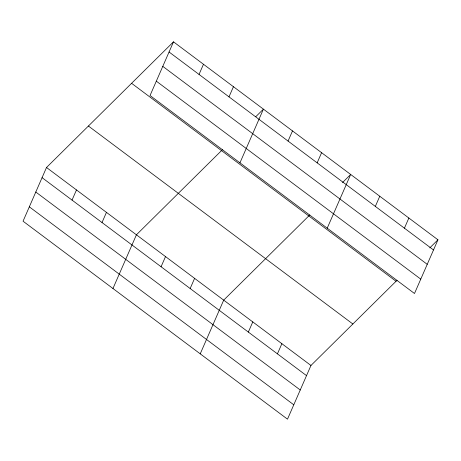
<?xml version="1.0" encoding="UTF-8"?>
<svg xmlns="http://www.w3.org/2000/svg" width="461" height="461" viewBox="0 0 461 461"><rect width="100%" height="100%" fill="white"/><g stroke="black" fill="none" stroke-linecap="round" stroke-linejoin="round"><path stroke-width="0.69" d="M173.503 41.83L150.038 95.531L414.491 293.501L437.95 239.801L173.503 41.83L46.509 167.499L23.05 221.199L287.497 419.17L310.962 365.469L397.065 280.259M72.043 200.097L76.48 189.938M102.014 222.536L106.451 212.371M199.031 74.428L203.474 64.269M112.962 288.511L136.421 234.81L222.53 149.6M229.002 96.868L233.445 86.703M161.073 266.746L165.516 256.587M239.951 162.842L263.415 109.142L255.746 116.725M190.163 288.523L194.605 278.363M288.062 141.078L292.505 130.918M200.23 353.841L223.694 300.14L309.798 214.93M317.151 162.854L321.594 152.695M248.341 332.076L252.784 321.916M327.218 228.172L350.683 174.471L342.506 182.562M277.43 353.852L281.873 343.693M375.329 206.407L379.772 196.248M404.424 228.183L408.861 218.024M429.773 247.891L437.95 239.801M169.06 51.995L433.513 249.96M162.785 66.361L427.232 264.326M156.319 81.165L420.766 279.13M131.592 83.303L396.045 281.268M88.42 126.032L352.867 323.997M46.509 167.499L310.962 365.469M42.072 177.664L306.519 375.629M35.797 192.03L300.244 389.994M29.325 206.833L293.778 404.798"/></g></svg>
